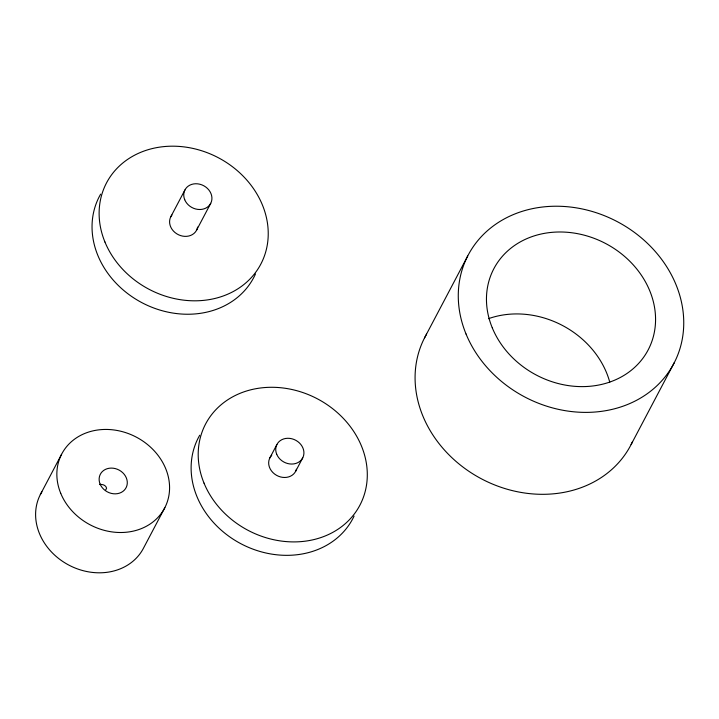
<?xml version="1.0" encoding="UTF-8"?>
<svg xmlns="http://www.w3.org/2000/svg" width="719" height="719" viewBox="0 0 719 719"><rect width="100%" height="100%" fill="white"/><g stroke="black" fill="none" stroke-linecap="round" stroke-linejoin="round"><path stroke-width="1.08" d="M170.763 216.832L184.927 189.969M40.318 494.618L61.564 454.327M196.584 230.161L210.748 203.297M164.867 507.623L143.62 547.914A58.122 49.557 27.8 0 1 67.721 564.496A58.122 49.557 27.8 0 1 41.9 491.805M269.841 457.931L276.914 444.504M295.662 471.26L302.744 457.823M424.507 337.939L467.709 256.009M631.12 444.531L674.314 362.592M105.504 490.304L106.61 488.219C105.954 485.181 102.341 483.986 99.573 484.579M488.507 318.67A87.179 74.336 27.8 0 1 609.748 382.131M632.531 441.637A116.244 99.114 27.8 0 1 482.107 479.178A116.244 99.114 27.8 0 1 426.565 334.164M354.09 516.071A87.179 74.336 27.8 0 1 241.251 543.915A87.179 74.336 27.8 0 1 199.729 435.229M296.444 469.237A14.533 12.385 27.8 0 1 276.545 475.322A14.533 12.385 27.8 0 1 271.737 455.307M197.608 227.078A14.533 12.385 27.8 0 1 178.6 234.807A14.533 12.385 27.8 0 1 171.94 215.017M255.47 273.993A87.179 74.336 27.8 0 1 142.73 303.103A87.179 74.336 27.8 0 1 100.651 194.13M492.281 327.837A87.179 74.336 27.8 0 0 637.088 365.036A87.179 74.336 27.8 0 0 583.666 235.032A87.179 74.336 27.8 0 0 492.281 327.837M466.038 334.011A116.244 99.114 27.8 0 0 659.116 383.613A116.244 99.114 27.8 0 0 587.881 210.281A116.244 99.114 27.8 0 0 466.038 334.011M60.729 493.324A58.122 49.557 27.8 0 0 157.263 518.129A58.122 49.557 27.8 0 0 121.646 431.463A58.122 49.557 27.8 0 0 60.729 493.324M100.094 484.058A14.533 12.385 27.8 0 0 124.225 490.259A14.533 12.385 27.8 0 0 115.319 468.599A14.533 12.385 27.8 0 0 100.094 484.058M204.025 483.132A87.179 74.336 27.8 0 0 348.823 520.331A87.179 74.336 27.8 0 0 295.401 390.327A87.179 74.336 27.8 0 0 204.025 483.132M276.707 454.255A14.533 12.385 27.8 0 0 300.848 460.457A14.533 12.385 27.8 0 0 291.941 438.788A14.533 12.385 27.8 0 0 276.707 454.255M184.72 199.72A14.533 12.385 27.8 0 0 208.852 205.922A14.533 12.385 27.8 0 0 199.945 184.253A14.533 12.385 27.8 0 0 184.72 199.72M104.947 242.033A87.179 74.336 27.8 0 0 249.754 279.233A87.179 74.336 27.8 0 0 196.332 149.228A87.179 74.336 27.8 0 0 104.947 242.033"/></g></svg>
